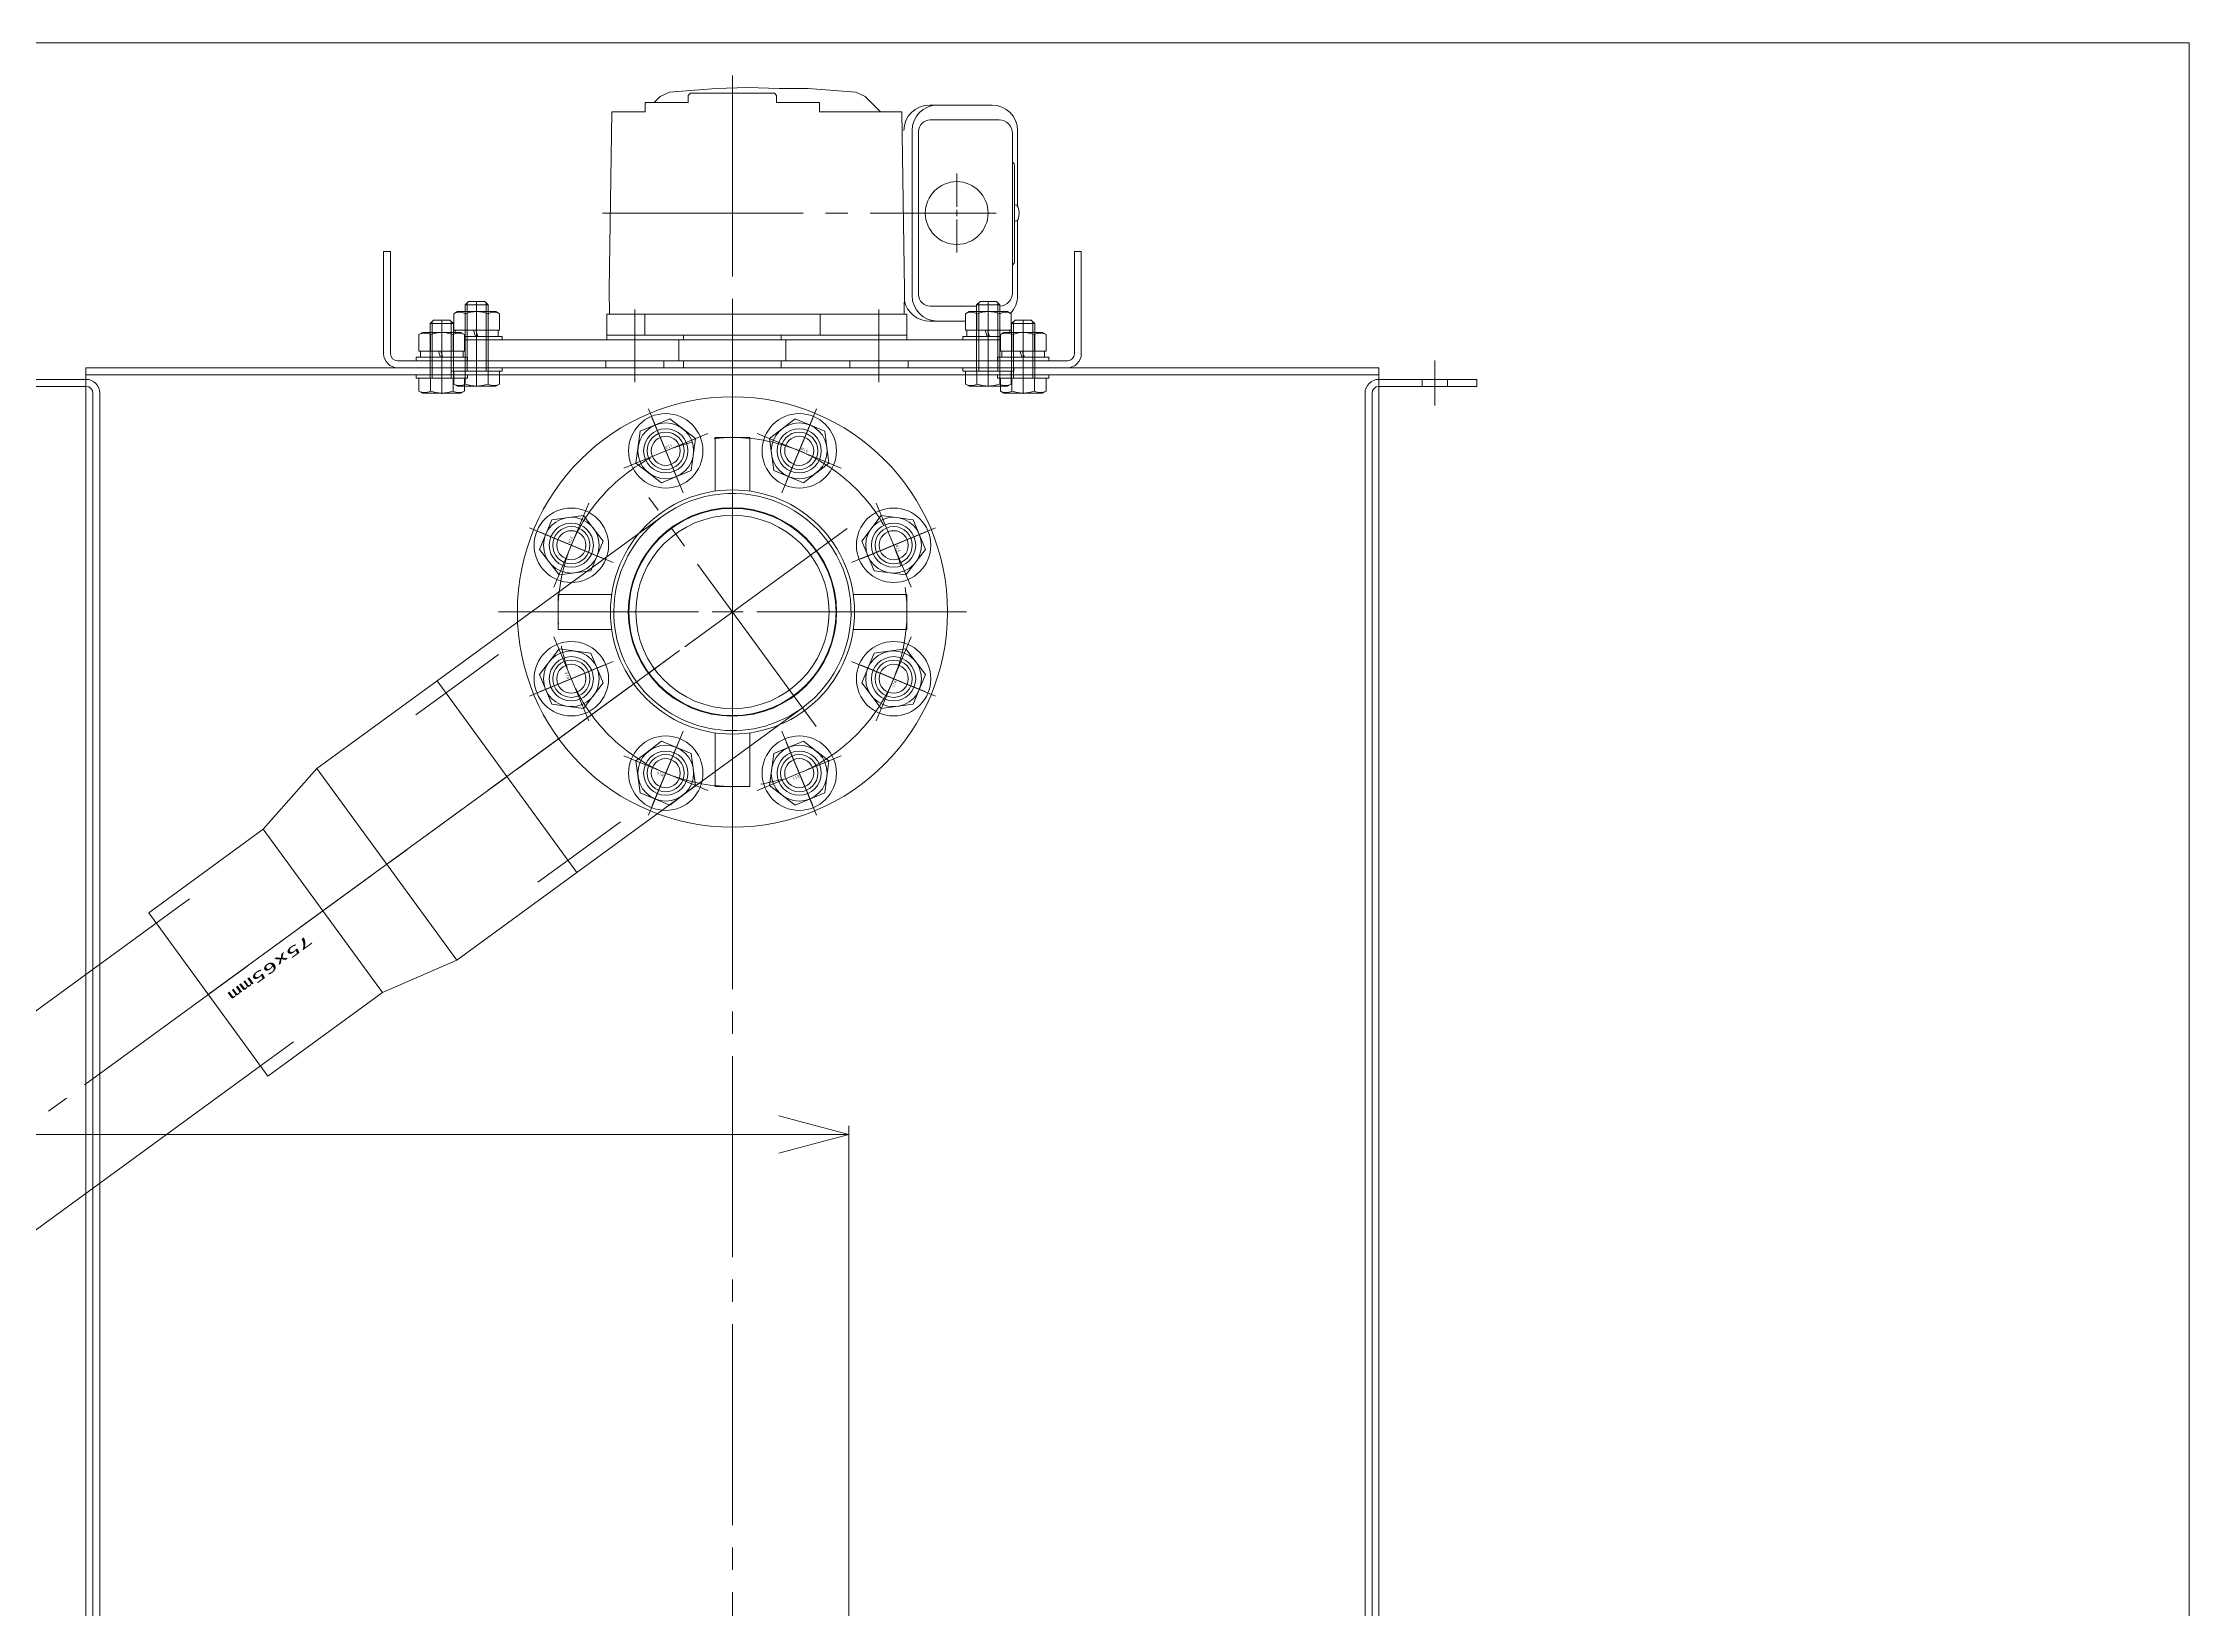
# Model space of a CAD drawing. Units: millimetres at full size. Extents: x -32787 to 32787, y -11878 to 14562.
# Drawn here: x -14880 to -13957, y 7405 to 8078 of the extents above; entities that cross this region are included whole.
import ezdxf
from ezdxf.enums import TextEntityAlignment as Align

# ---------------------------------------------------------------- set-up
doc = ezdxf.new("R2010")
doc.units = ezdxf.units.MM
doc.header["$LTSCALE"] = 9.6
doc.linetypes.add('CHAIN2', pattern=[12, 9, -1, 1, -1])
for name, color, linetype, lineweight in [('0-2_0', 2, 'Continuous', 9), ('0-3_05_CENTER', 2, 'CHAIN2', 9), ('0-4_04_HIDDEN', 7, 'Continuous', 9), ('0-5_10_DRAFT', 1, 'Continuous', 9), ('0-7_01_外形線', 134, 'Continuous', 9), ('0-8_04_中心線', 4, 'CHAIN2', 9), ('0-9_03_かくれ線', 5, 'Continuous', 9), ('0-B_02_細線', 6, 'Continuous', 9), ('0-E_08_DIM', 3, 'Continuous', 9), ('0-F_Defpoints', 134, 'Continuous', 9)]:
    doc.layers.add(name, color=color, linetype=linetype, lineweight=lineweight)
doc.styles.add('ＭＳ ゴシック', font='')
doc.styles.get('ＭＳ ゴシック').set_extended_font_data('MS Gothic')

# ---------------------------------------------------------------- blocks, each defined once
blk = doc.blocks.new('径違いソケット(TS-RS)-75mm×65mma_1_1_1')
at = {"layer": '0-2_0'}
for p, q in [((0, 51), (64, 51)), ((64, -51), (64, 51)), ((64, 51), (98, 43.5)), ((98, 43.5), (98, -43.5)), ((98, 43.5), (159, 43.5)), ((159, 43.5), (159, -43.5))]:
    blk.add_line(p, q, dxfattribs=at)
for points in [[(64, -51), (0, -51), (0, 51)], [(159, -43.5), (98, -43.5), (64, -51)]]:
    blk.add_lwpolyline(points, dxfattribs=at)
at = {"layer": '0-3_05_CENTER'}
blk.add_line((159, 0), (0, 0), dxfattribs=at)
at = {"layer": '0-5_10_DRAFT'}
for p, q in [((0, 44.5), (16.061, 44.5)), ((159, 38), (141.32, 38)), ((0, -44.5), (16.061, -44.5)), ((159, -38), (141.32, -38))]:
    blk.add_line(p, q, dxfattribs=at)
at = {"layer": '0-5_10_DRAFT', "style": 'ＭＳ ゴシック', "width": 2.05}
blk.add_text('75x65mm', height=4.399, dxfattribs=at).set_placement((109.272, 3.016), align=Align.BOTTOM_LEFT)
blk = doc.blocks.new('エルボ(TS-L)-75mmb_1')
at = {"layer": '0-2_0'}
for p, q in [((-120, 51), (0, 51)), ((0, 51), (0, -51)), ((0, -51), (-120, -51))]:
    blk.add_line(p, q, dxfattribs=at)
blk.add_arc((-120, 0), 51, 90, 270, dxfattribs=at)
at = {"layer": '0-3_05_CENTER'}
for p, q in [((-120, 61), (-120, -61)), ((-181, 0), (10, 0))]:
    blk.add_line(p, q, dxfattribs=at)
at = {"layer": '0-5_10_DRAFT'}
for p, q in [((0, 44.5), (-28.005, 44.5)), ((0, -44.5), (-28.005, -44.5))]:
    blk.add_line(p, q, dxfattribs=at)
blk.add_circle((-120, 0), 44.8, dxfattribs=at)
blk.add_arc((-120, 0), 51, 270, 90, dxfattribs=at)
blk = doc.blocks.new('U252')
at = {"layer": '0-2_0', "linetype": 'CHAIN2'}
blk.add_line((-5.549, 13.396), (5.549, -13.396), dxfattribs=at)
at = {"layer": '0-2_0'}
blk.add_circle((0, 0), 9.5, dxfattribs=at)
blk = doc.blocks.new('U251')
at = {"layer": '0-2_0'}
blk.add_blockref('U252', (661.898, 684.133), dxfattribs=at)
for p, rotation in [((719.301, 684.133), 315), ((621.309, 643.543), 45), ((759.891, 643.543), 270), ((759.891, 586.14), 225), ((621.309, 586.14), 90), ((661.898, 545.551), 135), ((719.301, 545.551), 180)]:
    blk.add_blockref('U252', p, dxfattribs=dict(at, rotation=rotation))
blk = doc.blocks.new('TSフランジ-JIS10K-80mma_1')
at = {"layer": '0-2_0', "linetype": 'CHAIN2'}
for p, q in [((0, 96.857), (0, -96.857)), ((96.857, 0), (-96.857, 0))]:
    blk.add_line(p, q, dxfattribs=at)
at = {"layer": '0-2_0'}
for p, q in [((-7.5, 51.962), (-7.5, 75)), ((-7.5, 75), (7.5, 75)), ((7.5, 75), (7.5, 51.962)), ((-75, 7.5), (-51.962, 7.5)), ((-75, -7.5), (-75, 7.5)), ((51.962, 7.5), (75, 7.5)), ((75, 7.5), (75, -7.5)), ((-51.962, -7.5), (-75, -7.5)), ((75, -7.5), (51.962, -7.5)), ((-7.5, -75), (-7.5, -51.962)), ((7.5, -51.962), (7.5, -75)), ((7.5, -75), (-7.5, -75))]:
    blk.add_line(p, q, dxfattribs=at)
for radius in [92.5, 52.5, 44.8]:
    blk.add_circle((0, 0), radius, dxfattribs=at)
at = {"layer": '0-2_0', "linetype": 'CHAIN2'}
blk.add_circle((0, 0), 75, dxfattribs=at)
at = {"layer": '0-2_0'}
blk.add_blockref('U251', (-690.6, -614.842), dxfattribs=at)
blk = doc.blocks.new('16b_1_1_1')
at = {"layer": '0-2_0', "color": 134, "linetype": 'CHAIN2'}
for p, q in [((0, 19.535), (0, -19.535)), ((-19.535, 0), (19.535, 0))]:
    blk.add_line(p, q, dxfattribs=at)
at = {"layer": '0-2_0', "color": 134}
for p, q in [((-6.925, 11.994), (-13.85, 0)), ((6.925, 11.994), (-6.925, 11.994)), ((13.85, 0), (6.925, 11.994)), ((-13.85, 0), (-6.925, -11.994)), ((6.925, -11.994), (13.85, 0)), ((-6.925, -11.994), (6.925, -11.994))]:
    blk.add_line(p, q, dxfattribs=at)
for radius in [16, 11.994, 8, 6.25]:
    blk.add_circle((0, 0), radius, dxfattribs=at)
at = {"layer": '0-5_10_DRAFT', "style": 'ＭＳ ゴシック', "width": 0.6}
blk.add_text('Ｍ１６', height=1.257, dxfattribs=at).set_placement((0.41, 0.182), align=Align.BOTTOM_LEFT)
blk = doc.blocks.new('U249')
at = {"layer": '0-2_0', "rotation": 337.5}
blk.add_blockref('16b_1_1_1', (0, 0), dxfattribs=at)
blk = doc.blocks.new('A$C18500DD8_1_1')
at = {"layer": '0-2_0', "color": 134}
for p, q in [((-817.783, 21.252), (-1853.532, -734.464)), ((-772.988, -40.143), (-1808.737, -795.859))]:
    blk.add_line(p, q, dxfattribs=at)
at = {"layer": '0-3_05_CENTER'}
blk.add_line((-592.736, 138.411), (-1919.987, -830.01), dxfattribs=at)
at = {"layer": '0-2_0'}
for name, p, rotation in [('U249', (-598.705, 224.296), 45), ('エルボ(TS-L)-75mmb_1', (-666.943, 84.275), 216.1154), ('U249', (-500.713, 183.706), 315), ('U249', (-639.295, 183.706), 90), ('U249', (-639.295, 126.304), 135), ('U249', (-500.713, 126.304), 270), ('径違いソケット(TS-RS)-75mm×65mma_1_1_1', (-666.943, 84.275), 216.11494), ('U249', (-541.302, 85.714), 225), ('U249', (-598.705, 85.714), 180)]:
    blk.add_blockref(name, p, dxfattribs=dict(at, rotation=rotation))
for name, p in [('TSフランジ-JIS10K-80mma_1', (-570.004, 155.005)), ('U249', (-541.302, 224.296))]:
    blk.add_blockref(name, p, dxfattribs=at)
blk = doc.blocks.new('U4845')
at = {"layer": '0-8_04_中心線'}
for p, q in [((0, 2.7), (0, 17)), ((-17, 0), (-2.7, 0)), ((2.7, 0), (17, 0)), ((0, -17), (0, -2.7))]:
    blk.add_line(p, q, dxfattribs=at)
at = {"layer": '0-8_04_中心線', "linetype": 'Continuous'}
for p, q in [((-1.35, 0), (1.35, 0)), ((0, -1.35), (0, 1.35))]:
    blk.add_line(p, q, dxfattribs=at)
blk = doc.blocks.new('_Open30')
at = {"layer": '0-E_08_DIM'}
blk.add_line((0, 0), (-1, 0), dxfattribs=at)
blk.add_lwpolyline([(-1, 0.2679), (0, 0), (-1, -0.2679)], dxfattribs=at)

msp = doc.modelspace()

# ---------------------------------------------------------------- linework, layer by layer
at = {"layer": '0-2_0', "color": 134}
for p, q in [((-14733.461, 7988.204), (-14733.461, 7944.204)), ((-14636.269, 7961.204), (-14509.653, 7961.204)), ((-14698.646, 7950.204), (-14468.276, 7950.204)), ((-14439.461, 7941.204), (-14727.461, 7941.204)), ((-14727.461, 7938.204), (-14439.461, 7938.204)), ((-14305.461, 7935.204), (-14861.461, 7935.204))]:
    msp.add_line(p, q, dxfattribs=at)
for points in [[(-14617.148, 8052.204), (-14614.559, 8054.792), (-14610.552, 8056.692), (-14590.532, 8058.2), (-14576.961, 8058.651), (-14563.452, 8058.204), (-14550.961, 8058.204), (-14530.37, 8056.692), (-14526.363, 8054.792), (-14519.774, 8048.204)], [(-14636.269, 7961.204), (-14636.47, 7971.704), (-14635.292, 8048.204), (-14620.952, 8048.204), (-14620.952, 8052.204), (-14602.461, 8052.204), (-14602.461, 8055.204), (-14601.461, 8056.204), (-14565.461, 8056.204), (-14564.461, 8055.204), (-14564.461, 8052.204), (-14545.97, 8052.204), (-14545.97, 8048.204), (-14510.613, 8048.204), (-14509.444, 7971.704), (-14509.653, 7961.204)], [(-14730.461, 7944.204), (-14730.461, 7988.204), (-14733.461, 7988.204)], [(-14433.461, 7944.204), (-14433.461, 7988.204), (-14436.461, 7988.204), (-14436.461, 7944.204)], [(-14698.646, 7951.704), (-14682.461, 7951.704), (-14682.461, 7950.204)], [(-14468.276, 7951.704), (-14484.461, 7951.704), (-14484.461, 7950.204)], [(-14861.461, 7933.204), (-14898.461, 7933.204), (-14898.461, 7930.204), (-14861.461, 7930.204)], [(-14305.461, 7933.204), (-14263.461, 7933.204), (-14263.461, 7930.204), (-14305.461, 7930.204)]]:
    msp.add_lwpolyline(points, dxfattribs=at)
for points in [[(-14508.461, 7952.204), (-14637.461, 7952.204), (-14637.461, 7961.204), (-14508.461, 7961.204)], [(-14637.461, 7952.204), (-14508.461, 7952.204), (-14508.461, 7950.204), (-14637.461, 7950.204)], [(-14861.461, 7338.204), (-14305.461, 7338.204), (-14305.461, 7938.204), (-14861.461, 7938.204)], [(-14719.461, 7933.704), (-14697.461, 7933.704), (-14697.461, 7935.204), (-14719.461, 7935.204)], [(-14469.461, 7933.704), (-14447.461, 7933.704), (-14447.461, 7935.204), (-14469.461, 7935.204)]]:
    msp.add_lwpolyline(points, close=True, dxfattribs=at)
for centre, radius in [((-14583.461, 7833.204), 92.5), ((-14612.162, 7902.494), 9.5), ((-14554.76, 7902.494), 9.5), ((-14583.461, 7833.204), 44.55), ((-14583.461, 7833.204), 41.55), ((-14652.752, 7861.905), 9.5), ((-14514.17, 7861.905), 9.5), ((-14652.752, 7804.502), 9.5), ((-14514.17, 7804.502), 9.5), ((-14612.162, 7763.913), 9.5), ((-14554.76, 7763.913), 9.5)]:
    msp.add_circle(centre, radius, dxfattribs=at)
for centre, radius, start, end in [((-14727.461, 7944.204), 6, 180, 270), ((-14727.461, 7944.204), 3, 180, 270), ((-14439.461, 7944.204), 3, 270, 0), ((-14439.461, 7944.204), 6, 270, 0)]:
    msp.add_arc(centre, radius, start, end, dxfattribs=at)
at = {"layer": '0-4_04_HIDDEN'}
for radius in [6, 3]:
    msp.add_arc((-14861.461, 7927.204), radius, 0, 90, dxfattribs=at)
at = {"layer": '0-7_01_外形線'}
for p, q in [((-14498.735, 8051.154), (-14471.866, 8051.154)), ((-14506.263, 7969.254), (-14506.263, 8040.154)), ((-14503.416, 7969.654), (-14503.416, 8039.754)), ((-14468.84, 8044.754), (-14498.416, 8044.754)), ((-14463.04, 7970.454), (-14463.04, 8038.954)), ((-14460.866, 8007.761), (-14460.866, 8040.154)), ((-14462.24, 7983.653), (-14462.24, 8025.354)), ((-14460.866, 7969.254), (-14460.866, 8001.646)), ((-14698.461, 7965.204), (-14696.961, 7966.704)), ((-14698.461, 7965.204), (-14688.461, 7965.204)), ((-14698.461, 7962.354), (-14698.461, 7965.204)), ((-14696.961, 7966.704), (-14689.961, 7966.704)), ((-14688.461, 7965.204), (-14689.961, 7966.704)), ((-14688.461, 7962.354), (-14688.461, 7965.204)), ((-14478.461, 7964.654), (-14498.416, 7964.654)), ((-14478.461, 7965.204), (-14476.961, 7966.704)), ((-14478.461, 7965.204), (-14468.461, 7965.204)), ((-14478.461, 7962.354), (-14478.461, 7965.204)), ((-14476.961, 7966.704), (-14469.961, 7966.704)), ((-14468.461, 7965.204), (-14469.961, 7966.704)), ((-14468.461, 7962.354), (-14468.461, 7965.204)), ((-14713.461, 7957.204), (-14711.961, 7958.704)), ((-14713.461, 7957.204), (-14703.461, 7957.204)), ((-14713.461, 7953.354), (-14713.461, 7957.204)), ((-14711.961, 7958.704), (-14704.961, 7958.704)), ((-14703.461, 7957.204), (-14704.961, 7958.704)), ((-14703.461, 7953.354), (-14703.461, 7957.204)), ((-14703.276, 7961.45), (-14701.711, 7962.354)), ((-14703.276, 7954.354), (-14703.276, 7961.45)), ((-14685.211, 7962.354), (-14701.711, 7962.354)), ((-14698.369, 7954.354), (-14698.369, 7961.45)), ((-14688.554, 7954.354), (-14688.554, 7961.45)), ((-14683.646, 7961.45), (-14685.211, 7962.354)), ((-14683.646, 7954.354), (-14683.646, 7961.45)), ((-14498.735, 7958.254), (-14483.276, 7958.254)), ((-14483.276, 7961.45), (-14481.711, 7962.354)), ((-14483.276, 7954.354), (-14483.276, 7961.45)), ((-14465.211, 7962.354), (-14481.711, 7962.354)), ((-14463.646, 7961.45), (-14465.211, 7962.354)), ((-14463.646, 7954.354), (-14463.646, 7961.45)), ((-14463.461, 7957.204), (-14461.961, 7958.704)), ((-14463.461, 7957.204), (-14453.461, 7957.204)), ((-14463.461, 7953.354), (-14463.461, 7957.204)), ((-14461.961, 7958.704), (-14454.961, 7958.704)), ((-14453.461, 7957.204), (-14454.961, 7958.704)), ((-14453.461, 7953.354), (-14453.461, 7957.204)), ((-14718.276, 7952.45), (-14716.711, 7953.354)), ((-14718.276, 7945.354), (-14718.276, 7952.45)), ((-14700.211, 7953.354), (-14716.711, 7953.354)), ((-14713.369, 7945.354), (-14713.369, 7952.45)), ((-14703.554, 7945.354), (-14703.554, 7952.45)), ((-14683.646, 7954.354), (-14703.276, 7954.354)), ((-14702.661, 7954.354), (-14702.661, 7953.354)), ((-14698.646, 7952.45), (-14700.211, 7953.354)), ((-14698.646, 7945.354), (-14698.646, 7952.45)), ((-14693.961, 7951.704), (-14694.871, 7954.354)), ((-14692.961, 7951.704), (-14693.871, 7954.354)), ((-14684.261, 7951.704), (-14684.261, 7954.354)), ((-14463.646, 7954.354), (-14483.276, 7954.354)), ((-14482.661, 7954.354), (-14482.661, 7951.704)), ((-14473.961, 7951.704), (-14474.871, 7954.354)), ((-14472.961, 7951.704), (-14473.871, 7954.354)), ((-14468.276, 7952.45), (-14466.711, 7953.354)), ((-14468.276, 7945.354), (-14468.276, 7952.45)), ((-14450.211, 7953.354), (-14466.711, 7953.354)), ((-14464.261, 7953.354), (-14464.261, 7954.354)), ((-14463.369, 7945.354), (-14463.369, 7952.45)), ((-14453.554, 7945.354), (-14453.554, 7952.45)), ((-14448.646, 7952.45), (-14450.211, 7953.354)), ((-14448.646, 7945.354), (-14448.646, 7952.45)), ((-14698.646, 7945.354), (-14718.276, 7945.354)), ((-14709.871, 7945.354), (-14717.661, 7945.354)), ((-14717.661, 7945.354), (-14717.661, 7942.704)), ((-14708.961, 7942.704), (-14717.661, 7942.704)), ((-14708.961, 7942.704), (-14709.871, 7945.354)), ((-14699.261, 7945.354), (-14708.871, 7945.354)), ((-14707.961, 7942.704), (-14708.871, 7945.354)), ((-14699.261, 7942.704), (-14707.961, 7942.704)), ((-14699.261, 7942.704), (-14699.261, 7945.354)), ((-14448.646, 7945.354), (-14468.276, 7945.354)), ((-14459.871, 7945.354), (-14467.661, 7945.354)), ((-14467.661, 7945.354), (-14467.661, 7942.704)), ((-14458.961, 7942.704), (-14467.661, 7942.704)), ((-14458.961, 7942.704), (-14459.871, 7945.354)), ((-14449.261, 7945.354), (-14458.871, 7945.354)), ((-14457.961, 7942.704), (-14458.871, 7945.354)), ((-14449.261, 7942.704), (-14457.961, 7942.704)), ((-14449.261, 7942.704), (-14449.261, 7945.354)), ((-14718.276, 7933.704), (-14718.276, 7928.207)), ((-14698.646, 7933.704), (-14718.276, 7933.704)), ((-14718.276, 7928.207), (-14716.711, 7927.304)), ((-14716.711, 7927.304), (-14700.211, 7927.304)), ((-14713.369, 7933.704), (-14713.369, 7928.207)), ((-14703.554, 7933.704), (-14703.554, 7928.207)), ((-14698.646, 7928.207), (-14700.211, 7927.304)), ((-14698.646, 7933.704), (-14698.646, 7928.207)), ((-14468.276, 7933.704), (-14468.276, 7928.207)), ((-14448.646, 7933.704), (-14468.276, 7933.704)), ((-14468.276, 7928.207), (-14466.711, 7927.304)), ((-14466.711, 7927.304), (-14450.211, 7927.304)), ((-14463.369, 7933.704), (-14463.369, 7928.207)), ((-14453.554, 7933.704), (-14453.554, 7928.207)), ((-14448.646, 7928.207), (-14450.211, 7927.304)), ((-14448.646, 7933.704), (-14448.646, 7928.207))]:
    msp.add_line(p, q, dxfattribs=at)
for points in [[(-14719.461, 7941.204), (-14697.461, 7941.204), (-14697.461, 7942.704), (-14719.461, 7942.704)], [(-14469.461, 7941.204), (-14447.461, 7941.204), (-14447.461, 7942.704), (-14469.461, 7942.704)]]:
    msp.add_lwpolyline(points, close=True, dxfattribs=at)
for centre, radius, start, end in [((-14498.735, 8040.154), 11, 90, 180), ((-14495.263, 8040.154), 11, 90, 180), ((-14471.866, 8040.154), 11, 0, 90), ((-14498.416, 8039.754), 5, 90, 180), ((-14468.84, 8038.954), 5.8, 0, 90), ((-14462.04, 8026.954), 1, 180, 233.1301), ((-14463.24, 8025.354), 1, 0, 53.1301), ((-14461.844, 8006.904), 1.3, 16.60155, 107.75945), ((-14461.844, 8002.504), 1.3, 252.24055, 343.39847), ((-14469.223, 8004.704), 9, 343.39847, 16.60155), ((-14462.04, 7982.053), 1, 126.8699, 180), ((-14463.24, 7983.653), 1, 306.8699, 0), ((-14498.735, 7969.254), 11, 190.96011, 270), ((-14495.263, 7969.254), 11, 180, 270), ((-14498.416, 7969.654), 5, 180, 270), ((-14468.84, 7970.454), 5.8, 273.74881, 0), ((-14471.866, 7969.254), 11, 316.00493, 0), ((-14700.822, 7957.2), 4.907, 60.00001, 119.99999), ((-14693.461, 7948.574), 13.779, 69.136, 110.864), ((-14686.1, 7957.2), 4.907, 60.00001, 119.99999), ((-14480.822, 7957.2), 4.907, 60.00001, 119.99999), ((-14473.461, 7948.574), 13.779, 69.136, 110.864), ((-14466.1, 7957.2), 4.907, 60.00001, 119.99999), ((-14715.822, 7948.2), 4.907, 60.00001, 119.99999), ((-14708.461, 7939.574), 13.779, 69.136, 110.864), ((-14701.1, 7948.2), 4.907, 60.00001, 119.99999), ((-14465.822, 7948.2), 4.907, 60.00001, 119.99999), ((-14458.461, 7939.574), 13.779, 69.136, 110.864), ((-14451.1, 7948.2), 4.907, 60.00001, 119.99999), ((-14715.822, 7932.457), 4.907, 240.00001, 299.99999), ((-14708.461, 7941.083), 13.779, 249.136, 290.864), ((-14701.1, 7932.457), 4.907, 240.00001, 299.99999), ((-14465.822, 7932.457), 4.907, 240.00001, 299.99999), ((-14458.461, 7941.083), 13.779, 249.136, 290.864), ((-14451.1, 7932.457), 4.907, 240.00001, 299.99999)]:
    msp.add_arc(centre, radius, start, end, dxfattribs=at)
at = {"layer": '0-8_04_中心線'}
for p, q in [((-14583.461, 8063.85), (-14583.461, 7961.204)), ((-14639.402, 8004.704), (-14479.579, 8004.704)), ((-14693.461, 7930.304), (-14693.461, 7966.704)), ((-14473.461, 7930.304), (-14473.461, 7966.704)), ((-14708.461, 7927.304), (-14708.461, 7958.704)), ((-14625.461, 7950.204), (-14625.461, 7963.204)), ((-14583.461, 7950.204), (-14583.461, 7963.204)), ((-14520.461, 7950.204), (-14520.461, 7963.204)), ((-14458.461, 7927.304), (-14458.461, 7958.704)), ((-14708.461, 7953.354), (-14708.461, 7945.354)), ((-14708.461, 7947.662), (-14708.461, 7932.016)), ((-14708.461, 7926.969), (-14708.461, 7946.367)), ((-14693.461, 7936.574), (-14693.461, 7954.589)), ((-14693.461, 7947.662), (-14693.461, 7932.016)), ((-14625.461, 7948.204), (-14625.461, 7954.204)), ((-14625.461, 7953.593), (-14625.461, 7937.814)), ((-14625.461, 7947.662), (-14625.461, 7932.016)), ((-14583.461, 7936.574), (-14583.461, 7954.589)), ((-14583.461, 7948.204), (-14583.461, 7954.204)), ((-14583.461, 7325.415), (-14583.461, 7949.829)), ((-14583.461, 7947.662), (-14583.461, 7932.016)), ((-14520.461, 7948.204), (-14520.461, 7954.204)), ((-14520.461, 7953.593), (-14520.461, 7937.814)), ((-14520.461, 7947.662), (-14520.461, 7932.016)), ((-14473.461, 7936.574), (-14473.461, 7954.589)), ((-14473.461, 7947.662), (-14473.461, 7932.016)), ((-14458.461, 7953.354), (-14458.461, 7945.354)), ((-14458.461, 7947.662), (-14458.461, 7932.016)), ((-14458.461, 7926.969), (-14458.461, 7946.367)), ((-14281.461, 7921.969), (-14281.461, 7941.367)), ((-14617.948, 7916.463), (-14606.377, 7888.526)), ((-14548.974, 7916.463), (-14560.546, 7888.526)), ((-14666.72, 7867.691), (-14638.784, 7856.119)), ((-14500.202, 7867.691), (-14528.138, 7856.119)), ((-14482.851, 7833.204), (-14684.071, 7833.204)), ((-14666.72, 7798.717), (-14638.784, 7810.288)), ((-14500.202, 7798.716), (-14528.138, 7810.288)), ((-14617.948, 7749.944), (-14606.377, 7777.881)), ((-14548.974, 7749.944), (-14560.546, 7777.881))]:
    msp.add_line(p, q, dxfattribs=at)
msp.add_circle((-14583.461, 7833.204), 75, dxfattribs=at)
at = {"layer": '0-9_03_かくれ線'}
for p, q in [((-14698.461, 7936.704), (-14698.461, 7962.354)), ((-14697.561, 7936.704), (-14697.561, 7962.354)), ((-14693.461, 7962.354), (-14693.461, 7954.354)), ((-14689.361, 7936.704), (-14689.361, 7962.354)), ((-14688.461, 7936.704), (-14688.461, 7962.354)), ((-14621.211, 7952.204), (-14621.211, 7961.204)), ((-14545.711, 7952.204), (-14545.711, 7961.204)), ((-14478.461, 7936.704), (-14478.461, 7962.354)), ((-14478.369, 7954.354), (-14478.369, 7961.45)), ((-14477.561, 7936.704), (-14477.561, 7962.354)), ((-14473.461, 7962.354), (-14473.461, 7954.354)), ((-14469.361, 7936.704), (-14469.361, 7962.354)), ((-14468.554, 7954.354), (-14468.554, 7961.45)), ((-14468.461, 7936.704), (-14468.461, 7962.354)), ((-14713.461, 7933.704), (-14713.461, 7953.354)), ((-14712.561, 7933.704), (-14712.561, 7953.354)), ((-14704.361, 7933.704), (-14704.361, 7953.354)), ((-14703.461, 7933.704), (-14703.461, 7953.354)), ((-14693.461, 7954.354), (-14693.461, 7951.704)), ((-14693.461, 7951.704), (-14693.461, 7950.204)), ((-14606.461, 7941.204), (-14606.461, 7950.204)), ((-14604.461, 7952.204), (-14604.461, 7950.204)), ((-14562.461, 7952.204), (-14562.461, 7950.204)), ((-14560.461, 7941.204), (-14560.461, 7950.204)), ((-14473.961, 7951.704), (-14482.661, 7951.704)), ((-14473.461, 7954.354), (-14473.461, 7951.704)), ((-14473.461, 7951.704), (-14473.461, 7950.204)), ((-14463.461, 7933.704), (-14463.461, 7953.354)), ((-14462.561, 7933.704), (-14462.561, 7953.354)), ((-14454.361, 7933.704), (-14454.361, 7953.354)), ((-14453.461, 7933.704), (-14453.461, 7953.354)), ((-14703.276, 7936.704), (-14703.276, 7931.207)), ((-14683.646, 7936.704), (-14703.276, 7936.704)), ((-14698.369, 7936.704), (-14698.369, 7931.207)), ((-14688.554, 7936.704), (-14688.554, 7931.207)), ((-14683.646, 7936.704), (-14683.646, 7931.207)), ((-14637.961, 7941.204), (-14637.961, 7938.204)), ((-14612.961, 7941.204), (-14612.961, 7938.204)), ((-14604.461, 7941.204), (-14604.461, 7938.204)), ((-14562.461, 7941.204), (-14562.461, 7938.204)), ((-14532.961, 7941.204), (-14532.961, 7938.204)), ((-14507.961, 7941.204), (-14507.961, 7938.204)), ((-14483.276, 7936.704), (-14483.276, 7931.207)), ((-14463.646, 7936.704), (-14483.276, 7936.704)), ((-14478.369, 7936.704), (-14478.369, 7931.207)), ((-14468.554, 7936.704), (-14468.554, 7931.207)), ((-14463.646, 7936.704), (-14463.646, 7931.207)), ((-14858.461, 7927.204), (-14858.461, 7349.204)), ((-14855.461, 7349.204), (-14855.461, 7927.204)), ((-14703.276, 7931.207), (-14701.711, 7930.304)), ((-14701.711, 7930.304), (-14685.211, 7930.304)), ((-14683.646, 7931.207), (-14685.211, 7930.304)), ((-14483.276, 7931.207), (-14481.711, 7930.304)), ((-14481.711, 7930.304), (-14465.211, 7930.304)), ((-14463.646, 7931.207), (-14465.211, 7930.304)), ((-14311.461, 7349.204), (-14311.461, 7927.204)), ((-14308.461, 7927.204), (-14308.461, 7349.204)), ((-14286.961, 7933.204), (-14286.961, 7930.204)), ((-14275.961, 7933.204), (-14275.961, 7930.204))]:
    msp.add_line(p, q, dxfattribs=at)
for points in [[(-14704.461, 7936.704), (-14682.461, 7936.704), (-14682.461, 7938.204), (-14704.461, 7938.204)], [(-14484.461, 7936.704), (-14462.461, 7936.704), (-14462.461, 7938.204), (-14484.461, 7938.204)]]:
    msp.add_lwpolyline(points, close=True, dxfattribs=at)
msp.add_circle((-14487.04, 8004.704), 13.5, dxfattribs=at)
for centre, radius, start, end in [((-14700.822, 7935.457), 4.907, 240.00001, 299.99999), ((-14693.461, 7944.083), 13.779, 249.136, 290.864), ((-14686.1, 7935.457), 4.907, 240.00001, 299.99999), ((-14480.822, 7935.457), 4.907, 240.00001, 299.99999), ((-14473.461, 7944.083), 13.779, 249.136, 290.864), ((-14466.1, 7935.457), 4.907, 240.00001, 299.99999), ((-14305.461, 7927.204), 6, 90, 180), ((-14305.461, 7927.204), 3, 90, 180)]:
    msp.add_arc(centre, radius, start, end, dxfattribs=at)
at = {"layer": '0-B_02_細線'}
for p, q in [((-14697.561, 7962.354), (-14697.561, 7966.104)), ((-14689.361, 7962.354), (-14689.361, 7966.104)), ((-14477.561, 7962.354), (-14477.561, 7966.104)), ((-14469.361, 7962.354), (-14469.361, 7966.104)), ((-14712.561, 7953.354), (-14712.561, 7958.104)), ((-14704.361, 7953.354), (-14704.361, 7958.104)), ((-14462.561, 7953.354), (-14462.561, 7958.104)), ((-14454.361, 7953.354), (-14454.361, 7958.104))]:
    msp.add_line(p, q, dxfattribs=at)
at = {"layer": '0-E_08_DIM'}
for p, q in [((-15983.461, 7608.543), (-14563.461, 7608.543)), ((-14533.461, 7251.071), (-14533.461, 7612.293))]:
    msp.add_line(p, q, dxfattribs=at)
at = {"layer": '0-F_Defpoints'}
msp.add_lwpolyline([(-17470.566, 8077.842), (-13957.127, 8077.842), (-13957.127, 5496.795), (-17470.566, 5496.795)], close=True, dxfattribs=at)

# ---------------------------------------------------------------- block references
at = {"layer": '0-2_0'}
msp.add_blockref('A$C18500DD8_1_1', (-14013.457, 7678.199), dxfattribs=at)
at = {"layer": '0-8_04_中心線', "rotation": 90}
msp.add_blockref('U4845', (-14487.04, 8004.704), dxfattribs=at)
at = {"layer": '0-E_08_DIM', "xscale": 30, "yscale": 30}
msp.add_blockref('_Open30', (-14533.461, 7608.543), dxfattribs=at)

doc.saveas('drawing.dxf')
